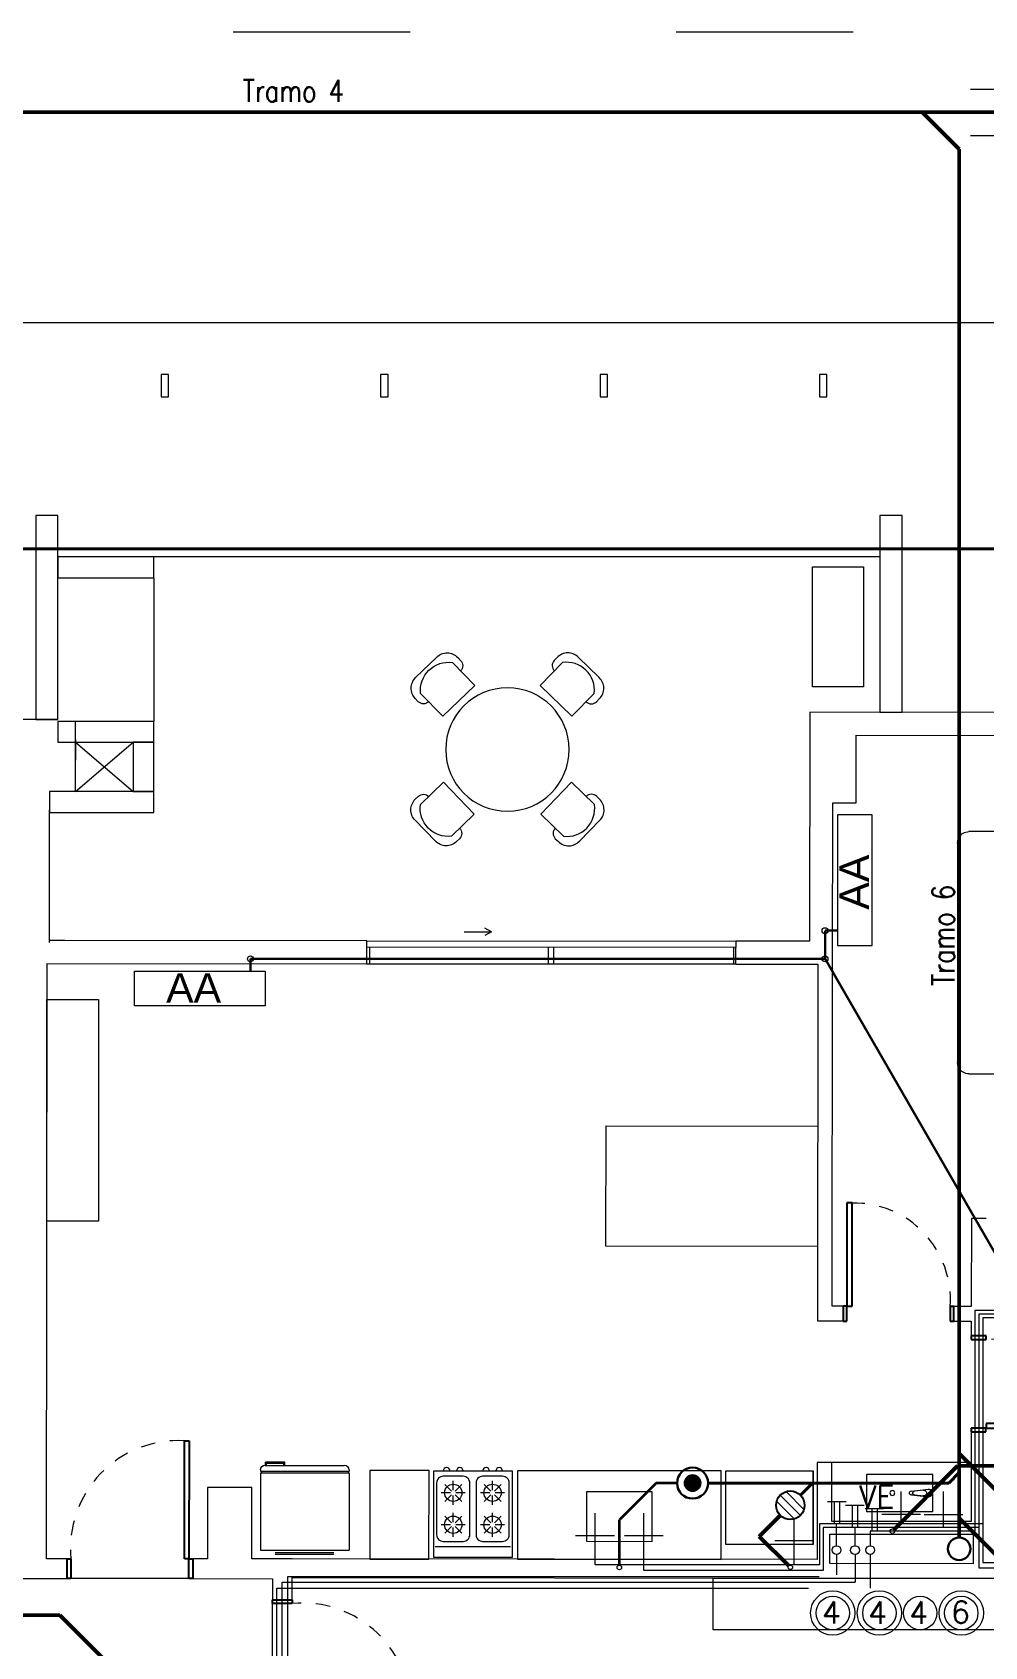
# Model space of a CAD drawing. Header units: millimetres. Extents: x 539 to 842, y -453 to -96.
# Drawn here: x 820.43 to 826.88, y -354.42 to -343.48 of the extents above; entities that cross this region are included whole.
import ezdxf
from ezdxf.enums import TextEntityAlignment as Align

# ---------------------------------------------------------------- set-up
doc = ezdxf.new("R2010")
doc.units = ezdxf.units.MM
doc.header["$LTSCALE"] = 0.1
for name, pattern in [('ACAD_ISO02W100', [15, 12, -3]), ('ACAD_ISO03W100', [30, 12, -18]), ('CONTINUA', [0]), ('Trazo', [0.00635, 0.003175, -0.003175])]:
    doc.linetypes.add(name, pattern=pattern)
doc.layers.get('0').update_dxf_attribs({"lineweight": 5})
for name, color, linetype, lineweight in [('00-Agua Caliente', 1, 'Continuous', 20), ('00-Agua Fria', 5, 'ACAD_ISO02W100', 20), ('00-Texto AC', 7, 'Continuous', 18), ('00-Texto AF', 7, 'Continuous', 18), ('A-DOOR', 7, 'Continuous', 5), ('A-DOOR-FRAM', 7, 'Continuous', 5), ('A-GLAZ-CWMG', 7, 'Continuous', 5), ('A-WALL', 7, 'Continuous', 5), ('Arq-Equipamiento', 250, 'Continuous', 5), ('MUEBLES', 250, 'Continuous', 5)]:
    doc.layers.add(name, color=color, linetype=linetype, lineweight=lineweight)
for name, color, linetype in [('00-Pluvial', 40, 'Continuous'), ('00-Secundario', 24, 'Continuous'), ('00-Ventilacion', 3, 'Continuous'), ('Textos', 7, 'Continuous')]:
    doc.layers.add(name, color=color, linetype=linetype)
doc.layers.add('00-Primario', color=7, linetype='Continuous', true_color=0xff2400)
doc.layers.add('A-DOOR-HDLN', color=5, linetype='Trazo', lineweight=5, true_color=0x0000ff)
doc.styles.add('Romans', font='romans.shx')
doc.styles.get("Standard").update_dxf_attribs({"font": 'arial.ttf'})

# ---------------------------------------------------------------- blocks, each defined once
blk = doc.blocks.new('Family7 - Puerta OBLAK - Acceso-2885777-1-TORRE-ARQ-PB')
at = {"layer": 'A-DOOR', "color": 8, "lineweight": 25}
for p, q in [((-0.425, -0.067), (-0.425, 0.067)), ((-0.425, 0.067), (-0.4, 0.067)), ((-0.4, 0.067), (-0.4, -0.067)), ((0.4, -0.067), (0.4, 0.067)), ((0.4, 0.067), (0.425, 0.067)), ((0.425, 0.067), (0.425, -0.067)), ((-0.4, -0.067), (-0.425, -0.067)), ((-0.4, -0.067), (-0.369, -0.067)), ((-0.4, -0.867), (-0.4, -0.067)), ((-0.369, -0.067), (-0.369, -0.867)), ((0.425, -0.067), (0.4, -0.067)), ((-0.369, -0.867), (-0.4, -0.867))]:
    blk.add_line(p, q, dxfattribs=at)
at = {"layer": 'A-DOOR-HDLN', "color": 8}
blk.add_arc((-0.327, -0.138), 0.73, 266.6701, 5.5698, dxfattribs=at)
blk = doc.blocks.new('Family6 - Puerta OBLAK - Baño-2882893-1-TORRE-ARQ-PB')
at = {"layer": 'A-DOOR', "color": 8, "lineweight": 25}
for p, q in [((-0.3, 0.05), (-0.325, 0.05)), ((-0.325, 0.05), (-0.325, -0.05)), ((-0.3, -0.05), (-0.3, 0.05)), ((0.325, 0.05), (0.3, 0.05)), ((0.3, 0.05), (0.3, -0.05)), ((0.325, -0.05), (0.325, 0.05)), ((-0.325, -0.05), (-0.3, -0.05)), ((-0.3, -0.051), (-0.3, -0.651)), ((-0.268, -0.051), (-0.3, -0.051)), ((-0.268, -0.651), (-0.268, -0.051)), ((0.3, -0.05), (0.325, -0.05)), ((-0.3, -0.651), (-0.268, -0.651))]:
    blk.add_line(p, q, dxfattribs=at)
at = {"layer": 'A-DOOR-HDLN', "color": 8}
blk.add_arc((-0.244, -0.105), 0.546, 267.4017, 5.688, dxfattribs=at)
blk = doc.blocks.new('Family5 - Puerta OPBLAK - Dormitorio-2880729-1-TORRE-ARQ-PB')
at = {"layer": 'A-DOOR', "color": 8, "lineweight": 25}
for p, q in [((-0.35, 0.05), (-0.375, 0.05)), ((-0.375, 0.05), (-0.375, -0.05)), ((-0.35, -0.05), (-0.35, 0.05)), ((0.375, 0.05), (0.35, 0.05)), ((0.35, 0.05), (0.35, -0.05)), ((0.375, -0.05), (0.375, 0.05)), ((-0.375, -0.05), (-0.35, -0.05)), ((0.35, -0.05), (0.315, -0.05)), ((0.315, -0.05), (0.315, -0.75)), ((0.35, -0.75), (0.35, -0.05)), ((0.35, -0.05), (0.375, -0.05)), ((0.315, -0.75), (0.35, -0.75))]:
    blk.add_line(p, q, dxfattribs=at)
at = {"layer": 'A-DOOR-HDLN', "color": 8}
blk.add_arc((0.302, -0.097), 0.653, 175.8984, 271.164, dxfattribs=at)
blk = doc.blocks.new('Doors_Sliding_Milgard_Aluminum-Series_2-Panels - PV 2_50 X 2_10-2402500-1-TORRE-ARQ-PB')
at = {"layer": 'A-DOOR', "color": 8}
for p, q in [((1.192, 0.078), (-1.308, 0.078)), ((-1.308, 0.078), (-1.308, -0.035)), ((-1.308, 0.078), (1.192, 0.078)), ((1.192, -0.035), (1.192, 0.078)), ((-1.308, -0.035), (1.192, -0.035)), ((0.347, -0.138), (0.391, -0.113)), ((0.347, -0.138), (0.391, -0.164)), ((0.532, -0.138), (0.347, -0.138))]:
    blk.add_line(p, q, dxfattribs=at)
at = {"layer": 'A-DOOR-FRAM', "color": 8}
for p, q in [((-1.295, 0.078), (-1.295, -0.035)), ((-0.076, 0.078), (-0.076, -0.035)), ((-0.041, 0.078), (-0.041, -0.035)), ((1.171, 0.078), (1.171, -0.035))]:
    blk.add_line(p, q, dxfattribs=at)
blk = doc.blocks.new('Cocina 51cm')
at = {"layer": 'MUEBLES', "color": 8}
for p, q in [((-0.255, -0.036), (0, -0.036)), ((-0.133, -0.104), (-0.133, -0.167)), ((0, -0.036), (0.255, -0.036)), ((0.133, -0.104), (0.133, -0.167)), ((-0.214, -0.185), (-0.151, -0.185)), ((-0.191, -0.127), (-0.146, -0.172)), ((-0.146, -0.197), (-0.191, -0.242)), ((-0.133, -0.203), (-0.133, -0.266)), ((-0.076, -0.127), (-0.121, -0.172)), ((-0.121, -0.197), (-0.076, -0.242)), ((-0.115, -0.185), (-0.052, -0.185)), ((0.052, -0.185), (0.115, -0.185)), ((0.076, -0.127), (0.121, -0.172)), ((0.121, -0.197), (0.076, -0.242)), ((0.133, -0.203), (0.133, -0.266)), ((0.191, -0.127), (0.146, -0.172)), ((0.146, -0.197), (0.191, -0.242)), ((0.151, -0.185), (0.214, -0.185)), ((-0.133, -0.32), (-0.133, -0.383)), ((0.133, -0.32), (0.133, -0.383)), ((-0.214, -0.401), (-0.151, -0.401)), ((-0.191, -0.343), (-0.146, -0.388)), ((-0.146, -0.413), (-0.191, -0.458)), ((-0.133, -0.419), (-0.133, -0.482)), ((-0.076, -0.343), (-0.121, -0.388)), ((-0.121, -0.413), (-0.076, -0.458)), ((-0.115, -0.401), (-0.052, -0.401)), ((0.052, -0.401), (0.115, -0.401)), ((0.076, -0.343), (0.121, -0.388)), ((0.121, -0.413), (0.076, -0.458)), ((0.133, -0.419), (0.133, -0.482)), ((0.191, -0.343), (0.146, -0.388)), ((0.146, -0.413), (0.191, -0.458)), ((0.151, -0.401), (0.214, -0.401))]:
    blk.add_line(p, q, dxfattribs=at)
blk.add_lwpolyline([(-0.265, 0.036), (0.265, 0.036), (0.265, -0.549), (-0.265, -0.549)], close=True, dxfattribs=at)
for points in [[(-0.201, -0.513), (-0.066, -0.513, 0.414214), (-0.021, -0.468), (-0.021, -0.117, 0.414214), (-0.066, -0.072), (-0.201, -0.072, 0.414214), (-0.246, -0.117), (-0.246, -0.468, 0.414214)], [(0.066, -0.513), (0.201, -0.513, 0.414214), (0.246, -0.468), (0.246, -0.117, 0.414214), (0.201, -0.072), (0.066, -0.072, 0.414214), (0.021, -0.117), (0.021, -0.468, 0.414214)]]:
    blk.add_lwpolyline(points, format="xyb", close=True, dxfattribs=at)
for centre in [(-0.133, -0.185), (0.133, -0.185), (-0.133, -0.401), (0.133, -0.401)]:
    blk.add_circle(centre, 0.0585, dxfattribs=at)
for centre in [(-0.178, -0.549), (-0.089, -0.549), (0.089, -0.549), (0.178, -0.549)]:
    blk.add_arc(centre, 0.0225, 180, 0, dxfattribs=at)
blk = doc.blocks.new('A$C2F886EFE')
at = {"layer": 'MUEBLES', "color": 8}
for p, q in [((0, 0.072), (0, 0.597)), ((0, 0.597), (0.6, 0.597)), ((0.1, 0.623), (0.498, 0.623)), ((0.1, 0.613), (0.498, 0.613)), ((0.6, 0.072), (0.6, 0.597)), ((0, 0.072), (0.6, 0.072)), ((0, 0.062), (0.6, 0.062)), ((0, 0.053), (0, 0.062)), ((0.006, 0.062), (0.006, 0.072)), ((0.032, 0.022), (0.568, 0.022)), ((0.034, 0.022), (0.034, 0)), ((0.04, 0.022), (0.04, 0.006)), ((0.04, 0.006), (0.159, 0.006)), ((0.159, 0.022), (0.159, 0.006)), ((0.165, 0.022), (0.165, 0)), ((0.594, 0.062), (0.594, 0.072)), ((0.6, 0.053), (0.6, 0.062)), ((0.165, 0), (0.034, 0))]:
    blk.add_line(p, q, dxfattribs=at)
for centre, start, end in [((0.032, 0.053), 180, 270), ((0.568, 0.053), 270, 0)]:
    blk.add_arc(centre, 0.0315, start, end, dxfattribs=at)
blk = doc.blocks.new('cama grande')
at = {"layer": 'MUEBLES'}
for p, q in [((584.99, 704.561), (585.015, 704.561)), ((584.99, 704.561), (584.99, 704.187)), ((585.015, 704.561), (585.39, 704.561)), ((585.127, 704.482), (585.101, 704.462)), ((585.157, 704.495), (585.127, 704.482)), ((585.19, 704.499), (585.157, 704.495)), ((585.222, 704.495), (585.19, 704.499)), ((585.252, 704.482), (585.222, 704.495)), ((585.278, 704.462), (585.252, 704.482)), ((585.39, 704.187), (585.39, 704.561)), ((585.44, 704.561), (587.08, 704.561)), ((585.44, 704.485), (585.44, 704.561)), ((585.44, 704.485), (585.516, 704.485)), ((585.44, 704.485), (587.08, 704.485)), ((585.47, 704.47), (585.462, 704.463)), ((585.478, 704.475), (585.47, 704.47)), ((585.487, 704.479), (585.478, 704.475)), ((585.496, 704.483), (585.487, 704.479)), ((585.506, 704.485), (585.496, 704.483)), ((585.516, 704.485), (585.506, 704.485)), ((587.013, 704.485), (587.003, 704.485)), ((587.003, 704.485), (587.08, 704.485)), ((587.023, 704.483), (587.013, 704.485)), ((587.032, 704.479), (587.023, 704.483)), ((587.041, 704.475), (587.032, 704.479)), ((587.05, 704.47), (587.041, 704.475)), ((587.057, 704.463), (587.05, 704.47)), ((587.08, 704.485), (587.08, 704.561)), ((585.069, 704.406), (585.065, 704.374)), ((585.065, 704.374), (585.069, 704.342)), ((585.082, 704.437), (585.069, 704.406)), ((585.101, 704.462), (585.082, 704.437)), ((585.137, 704.388), (585.135, 704.374)), ((585.18, 704.374), (585.135, 704.374)), ((585.135, 704.374), (585.137, 704.36)), ((585.142, 704.402), (585.137, 704.388)), ((585.137, 704.36), (585.142, 704.347)), ((585.151, 704.413), (585.142, 704.402)), ((585.162, 704.422), (585.151, 704.413)), ((585.176, 704.427), (585.162, 704.422)), ((585.19, 704.429), (585.176, 704.427)), ((585.181, 704.379), (585.18, 704.377)), ((585.18, 704.377), (585.18, 704.374)), ((585.18, 704.374), (585.18, 704.371)), ((585.18, 704.371), (585.181, 704.369)), ((585.183, 704.381), (585.181, 704.379)), ((585.181, 704.369), (585.183, 704.367)), ((585.185, 704.383), (585.183, 704.381)), ((585.183, 704.367), (585.185, 704.365)), ((585.187, 704.384), (585.185, 704.383)), ((585.185, 704.365), (585.187, 704.364)), ((585.19, 704.384), (585.187, 704.384)), ((585.187, 704.364), (585.19, 704.364)), ((585.19, 704.429), (585.19, 704.384)), ((585.204, 704.427), (585.19, 704.429)), ((585.192, 704.384), (585.19, 704.384)), ((585.19, 704.364), (585.192, 704.364)), ((585.19, 704.364), (585.19, 704.319)), ((585.195, 704.383), (585.192, 704.384)), ((585.192, 704.364), (585.195, 704.365)), ((585.197, 704.381), (585.195, 704.383)), ((585.195, 704.365), (585.197, 704.367)), ((585.198, 704.379), (585.197, 704.381)), ((585.197, 704.367), (585.198, 704.369)), ((585.199, 704.377), (585.198, 704.379)), ((585.198, 704.369), (585.199, 704.371)), ((585.2, 704.374), (585.199, 704.377)), ((585.199, 704.371), (585.2, 704.374)), ((585.2, 704.374), (585.245, 704.374)), ((585.217, 704.422), (585.204, 704.427)), ((585.229, 704.413), (585.217, 704.422)), ((585.237, 704.402), (585.229, 704.413)), ((585.243, 704.388), (585.237, 704.402)), ((585.237, 704.347), (585.243, 704.36)), ((585.245, 704.374), (585.243, 704.388)), ((585.243, 704.36), (585.245, 704.374)), ((585.298, 704.437), (585.278, 704.462)), ((585.311, 704.406), (585.298, 704.437)), ((585.315, 704.374), (585.311, 704.406)), ((585.311, 704.342), (585.315, 704.374)), ((585.442, 704.429), (585.44, 704.419)), ((585.44, 704.419), (585.44, 704.409)), ((585.44, 703.838), (585.44, 704.409)), ((585.446, 704.438), (585.442, 704.429)), ((585.45, 704.447), (585.446, 704.438)), ((585.456, 704.455), (585.45, 704.447)), ((585.462, 704.463), (585.456, 704.455)), ((586.224, 704.434), (585.516, 704.434)), ((585.524, 704.405), (585.516, 704.434)), ((585.516, 704.434), (585.516, 704.079)), ((585.53, 704.376), (585.524, 704.405)), ((585.535, 704.346), (585.53, 704.376)), ((586.21, 704.376), (586.205, 704.346)), ((586.216, 704.405), (586.21, 704.376)), ((586.224, 704.434), (586.216, 704.405)), ((586.224, 704.079), (586.224, 704.434)), ((587.003, 704.434), (586.295, 704.434)), ((586.295, 704.434), (586.295, 704.079)), ((586.303, 704.405), (586.295, 704.434)), ((586.309, 704.376), (586.303, 704.405)), ((586.314, 704.346), (586.309, 704.376)), ((586.989, 704.376), (586.984, 704.346)), ((586.996, 704.405), (586.989, 704.376)), ((587.003, 704.434), (586.996, 704.405)), ((587.003, 704.079), (587.003, 704.434)), ((587.064, 704.455), (587.057, 704.463)), ((587.069, 704.447), (587.064, 704.455)), ((587.074, 704.438), (587.069, 704.447)), ((587.077, 704.429), (587.074, 704.438)), ((587.079, 704.419), (587.077, 704.429)), ((587.08, 704.409), (587.079, 704.419)), ((587.08, 704.409), (587.08, 704.028)), ((587.503, 704.434), (587.128, 704.434)), ((587.128, 704.059), (587.128, 704.434)), ((587.295, 704.367), (587.265, 704.355)), ((587.328, 704.371), (587.295, 704.367)), ((587.36, 704.367), (587.328, 704.371)), ((587.39, 704.355), (587.36, 704.367)), ((587.528, 704.434), (587.503, 704.434)), ((587.528, 704.434), (587.528, 704.059)), ((585.069, 704.342), (585.082, 704.312)), ((585.082, 704.312), (585.101, 704.286)), ((585.101, 704.286), (585.127, 704.266)), ((585.127, 704.266), (585.157, 704.253)), ((585.142, 704.347), (585.151, 704.335)), ((585.151, 704.335), (585.162, 704.326)), ((585.157, 704.253), (585.19, 704.249)), ((585.162, 704.326), (585.176, 704.321)), ((585.176, 704.321), (585.19, 704.319)), ((585.19, 704.319), (585.204, 704.321)), ((585.19, 704.249), (585.222, 704.253)), ((585.204, 704.321), (585.217, 704.326)), ((585.217, 704.326), (585.229, 704.335)), ((585.222, 704.253), (585.252, 704.266)), ((585.229, 704.335), (585.237, 704.347)), ((585.252, 704.266), (585.278, 704.286)), ((585.278, 704.286), (585.298, 704.312)), ((585.298, 704.312), (585.311, 704.342)), ((585.539, 704.317), (585.535, 704.346)), ((585.541, 704.287), (585.539, 704.317)), ((585.541, 704.257), (585.541, 704.287)), ((585.541, 704.227), (585.541, 704.257)), ((586.202, 704.317), (586.199, 704.287)), ((586.199, 704.287), (586.199, 704.257)), ((586.199, 704.257), (586.199, 704.227)), ((586.205, 704.346), (586.202, 704.317)), ((586.318, 704.317), (586.314, 704.346)), ((586.32, 704.287), (586.318, 704.317)), ((586.321, 704.257), (586.32, 704.287)), ((586.32, 704.227), (586.321, 704.257)), ((586.979, 704.287), (586.978, 704.257)), ((586.978, 704.257), (586.979, 704.227)), ((586.981, 704.317), (586.979, 704.287)), ((586.984, 704.346), (586.981, 704.317)), ((587.207, 704.279), (587.203, 704.246)), ((587.22, 704.309), (587.207, 704.279)), ((587.239, 704.335), (587.22, 704.309)), ((587.265, 704.355), (587.239, 704.335)), ((587.275, 704.261), (587.273, 704.246)), ((587.28, 704.274), (587.275, 704.261)), ((587.289, 704.285), (587.28, 704.274)), ((587.3, 704.294), (587.289, 704.285)), ((587.314, 704.3), (587.3, 704.294)), ((587.328, 704.301), (587.314, 704.3)), ((587.319, 704.251), (587.318, 704.249)), ((587.321, 704.253), (587.319, 704.251)), ((587.323, 704.255), (587.321, 704.253)), ((587.325, 704.256), (587.323, 704.255)), ((587.328, 704.256), (587.325, 704.256)), ((587.328, 704.301), (587.328, 704.256)), ((587.342, 704.3), (587.328, 704.301)), ((587.33, 704.256), (587.328, 704.256)), ((587.333, 704.255), (587.33, 704.256)), ((587.335, 704.253), (587.333, 704.255)), ((587.336, 704.251), (587.335, 704.253)), ((587.337, 704.249), (587.336, 704.251)), ((587.355, 704.294), (587.342, 704.3)), ((587.367, 704.285), (587.355, 704.294)), ((587.375, 704.274), (587.367, 704.285)), ((587.381, 704.261), (587.375, 704.274)), ((587.383, 704.246), (587.381, 704.261)), ((587.416, 704.335), (587.39, 704.355)), ((587.436, 704.309), (587.416, 704.335)), ((587.448, 704.279), (587.436, 704.309)), ((587.453, 704.246), (587.448, 704.279)), ((584.99, 704.187), (585.39, 704.187)), ((585.179, 704.187), (585.179, 704.187)), ((585.179, 704.187), (585.179, 704.184)), ((585.179, 704.184), (585.179, 704.187)), ((585.179, 704.184), (585.179, 704.187)), ((585.179, 704.184), (585.179, 704.184)), ((585.179, 704.184), (585.179, 704.184)), ((585.18, 704.184), (585.179, 704.184)), ((585.18, 704.184), (585.18, 704.187)), ((585.18, 704.184), (585.181, 704.184)), ((585.181, 704.184), (585.181, 704.187)), ((585.181, 704.184), (585.182, 704.184)), ((585.182, 704.184), (585.182, 704.187)), ((585.182, 704.184), (585.183, 704.184)), ((585.183, 704.184), (585.183, 704.187)), ((585.183, 704.184), (585.184, 704.184)), ((585.184, 704.184), (585.184, 704.187)), ((585.184, 704.184), (585.185, 704.184)), ((585.185, 704.184), (585.185, 704.187)), ((585.185, 704.184), (585.187, 704.184)), ((585.187, 704.184), (585.187, 704.187)), ((585.187, 704.184), (585.189, 704.184)), ((585.189, 704.184), (585.189, 704.187)), ((585.189, 704.184), (585.19, 704.184)), ((585.19, 704.184), (585.19, 704.187)), ((585.19, 704.184), (585.192, 704.184)), ((585.192, 704.184), (585.192, 704.187)), ((585.192, 704.184), (585.193, 704.184)), ((585.193, 704.184), (585.193, 704.187)), ((585.193, 704.184), (585.195, 704.184)), ((585.195, 704.184), (585.195, 704.187)), ((585.195, 704.184), (585.196, 704.184)), ((585.196, 704.184), (585.196, 704.187)), ((585.196, 704.184), (585.197, 704.184)), ((585.197, 704.184), (585.197, 704.187)), ((585.197, 704.184), (585.199, 704.184)), ((585.199, 704.184), (585.199, 704.187)), ((585.199, 704.184), (585.2, 704.184)), ((585.2, 704.184), (585.2, 704.187)), ((585.2, 704.184), (585.2, 704.187)), ((585.2, 704.184), (585.2, 704.184)), ((585.201, 704.184), (585.2, 704.184)), ((585.201, 704.184), (585.201, 704.187)), ((585.201, 704.184), (585.201, 704.187)), ((585.201, 704.187), (585.201, 704.184)), ((585.201, 704.184), (585.201, 704.184)), ((585.201, 704.184), (585.201, 704.184)), ((585.39, 704.187), (585.39, 704.187)), ((585.53, 704.137), (585.535, 704.167)), ((585.535, 704.167), (585.539, 704.197)), ((585.539, 704.197), (585.541, 704.227)), ((586.199, 704.227), (586.202, 704.197)), ((586.202, 704.197), (586.205, 704.167)), ((586.205, 704.167), (586.21, 704.137)), ((586.309, 704.137), (586.314, 704.167)), ((586.314, 704.167), (586.318, 704.197)), ((586.318, 704.197), (586.32, 704.227)), ((586.979, 704.227), (586.981, 704.197)), ((586.981, 704.197), (586.984, 704.167)), ((586.984, 704.167), (586.989, 704.137)), ((587.203, 704.246), (587.207, 704.214)), ((587.207, 704.214), (587.22, 704.184)), ((587.22, 704.184), (587.239, 704.158)), ((587.239, 704.158), (587.265, 704.138)), ((587.318, 704.246), (587.273, 704.246)), ((587.273, 704.246), (587.275, 704.232)), ((587.275, 704.232), (587.28, 704.219)), ((587.28, 704.219), (587.289, 704.208)), ((587.289, 704.208), (587.3, 704.199)), ((587.3, 704.199), (587.314, 704.193)), ((587.314, 704.193), (587.328, 704.191)), ((587.318, 704.249), (587.318, 704.246)), ((587.318, 704.246), (587.318, 704.244)), ((587.318, 704.244), (587.319, 704.241)), ((587.319, 704.241), (587.321, 704.239)), ((587.321, 704.239), (587.323, 704.238)), ((587.323, 704.238), (587.325, 704.237)), ((587.325, 704.237), (587.328, 704.236)), ((587.328, 704.236), (587.33, 704.237)), ((587.328, 704.236), (587.328, 704.191)), ((587.328, 704.191), (587.342, 704.193)), ((587.33, 704.237), (587.333, 704.238)), ((587.333, 704.238), (587.335, 704.239)), ((587.335, 704.239), (587.336, 704.241)), ((587.336, 704.241), (587.337, 704.244)), ((587.338, 704.246), (587.337, 704.249)), ((587.337, 704.244), (587.338, 704.246)), ((587.338, 704.246), (587.383, 704.246)), ((587.342, 704.193), (587.355, 704.199)), ((587.355, 704.199), (587.367, 704.208)), ((587.367, 704.208), (587.375, 704.219)), ((587.375, 704.219), (587.381, 704.232)), ((587.381, 704.232), (587.383, 704.246)), ((587.39, 704.138), (587.416, 704.158)), ((587.416, 704.158), (587.436, 704.184)), ((587.436, 704.184), (587.448, 704.214)), ((587.448, 704.214), (587.453, 704.246)), ((585.516, 704.079), (585.524, 704.108)), ((585.516, 704.079), (586.224, 704.079)), ((585.524, 704.108), (585.53, 704.137)), ((586.21, 704.137), (586.216, 704.108)), ((586.216, 704.108), (586.224, 704.079)), ((586.295, 704.079), (586.303, 704.108)), ((586.295, 704.079), (587.003, 704.079)), ((586.303, 704.108), (586.309, 704.137)), ((586.989, 704.137), (586.996, 704.108)), ((586.996, 704.108), (587.003, 704.079)), ((587.528, 704.059), (587.128, 704.059)), ((587.128, 704.059), (587.128, 704.059)), ((587.265, 704.138), (587.295, 704.126)), ((587.295, 704.126), (587.328, 704.121)), ((587.316, 704.056), (587.316, 704.059)), ((587.316, 704.059), (587.316, 704.056)), ((587.316, 704.056), (587.317, 704.056)), ((587.316, 704.056), (587.316, 704.056)), ((587.317, 704.056), (587.317, 704.059)), ((587.317, 704.056), (587.317, 704.059)), ((587.318, 704.056), (587.317, 704.056)), ((587.317, 704.056), (587.317, 704.056)), ((587.318, 704.056), (587.318, 704.059)), ((587.319, 704.056), (587.318, 704.056)), ((587.319, 704.056), (587.319, 704.059)), ((587.32, 704.056), (587.319, 704.056)), ((587.32, 704.056), (587.32, 704.059)), ((587.321, 704.056), (587.32, 704.056)), ((587.321, 704.056), (587.321, 704.059)), ((587.323, 704.056), (587.321, 704.056)), ((587.323, 704.056), (587.323, 704.059)), ((587.324, 704.056), (587.323, 704.056)), ((587.324, 704.056), (587.324, 704.059)), ((587.326, 704.056), (587.324, 704.056)), ((587.326, 704.056), (587.326, 704.059)), ((587.327, 704.056), (587.326, 704.056)), ((587.327, 704.056), (587.327, 704.059)), ((587.329, 704.056), (587.327, 704.056)), ((587.328, 704.121), (587.36, 704.126)), ((587.329, 704.056), (587.329, 704.059)), ((587.331, 704.056), (587.329, 704.056)), ((587.331, 704.056), (587.331, 704.059)), ((587.332, 704.056), (587.331, 704.056)), ((587.332, 704.056), (587.332, 704.059)), ((587.333, 704.056), (587.332, 704.056)), ((587.333, 704.056), (587.333, 704.059)), ((587.335, 704.056), (587.333, 704.056)), ((587.335, 704.056), (587.335, 704.059)), ((587.336, 704.056), (587.335, 704.056)), ((587.336, 704.056), (587.336, 704.059)), ((587.337, 704.056), (587.336, 704.056)), ((587.337, 704.056), (587.337, 704.059)), ((587.338, 704.056), (587.337, 704.056)), ((587.338, 704.056), (587.338, 704.059)), ((587.338, 704.056), (587.338, 704.059)), ((587.338, 704.056), (587.339, 704.056)), ((587.338, 704.056), (587.338, 704.056)), ((587.339, 704.059), (587.339, 704.059)), ((587.339, 704.059), (587.339, 704.056)), ((587.339, 704.056), (587.339, 704.059)), ((587.339, 704.056), (587.339, 704.056)), ((587.36, 704.126), (587.39, 704.138)), ((585.842, 703.931), (585.893, 703.947)), ((585.893, 703.947), (585.945, 703.965)), ((585.92, 703.916), (585.972, 703.931)), ((585.967, 703.973), (585.945, 703.965)), ((585.989, 703.981), (585.967, 703.973)), ((586.013, 703.921), (585.98, 703.899)), ((586.011, 703.988), (585.989, 703.981)), ((586.034, 703.995), (586.011, 703.988)), ((586.047, 703.941), (586.013, 703.921)), ((586.057, 704.001), (586.034, 703.995)), ((586.082, 703.96), (586.047, 703.941)), ((586.079, 704.007), (586.057, 704.001)), ((586.102, 704.012), (586.079, 704.007)), ((586.117, 703.976), (586.082, 703.96)), ((586.126, 704.016), (586.102, 704.012)), ((586.154, 703.99), (586.117, 703.976)), ((586.149, 704.02), (586.126, 704.016)), ((586.172, 704.023), (586.149, 704.02)), ((586.192, 704.002), (586.154, 703.99)), ((586.196, 704.026), (586.172, 704.023)), ((586.23, 704.012), (586.192, 704.002)), ((586.219, 704.028), (586.196, 704.026)), ((586.219, 704.028), (586.346, 704.028)), ((586.268, 704.019), (586.23, 704.012)), ((586.307, 704.025), (586.268, 704.019)), ((586.346, 704.028), (586.307, 704.025)), ((586.346, 704.028), (587.08, 704.028)), ((587.08, 704.028), (587.08, 703.825)), ((585.44, 703.838), (585.494, 703.841)), ((585.44, 703.646), (585.44, 703.838)), ((585.494, 703.841), (585.548, 703.846)), ((585.548, 703.846), (585.601, 703.853)), ((585.601, 703.853), (585.655, 703.86)), ((585.655, 703.86), (585.709, 703.869)), ((585.709, 703.869), (585.762, 703.879)), ((585.762, 703.879), (585.815, 703.89)), ((585.815, 703.89), (585.867, 703.903)), ((585.867, 703.903), (585.92, 703.916)), ((585.876, 703.817), (585.919, 703.85)), ((585.894, 703.825), (587.08, 703.825)), ((585.949, 703.876), (585.919, 703.85)), ((585.98, 703.899), (585.949, 703.876)), ((585.961, 703.786), (586.006, 703.817)), ((587.08, 703.825), (587.08, 702.538)), ((585.764, 703.691), (585.815, 703.71)), ((585.815, 703.71), (585.865, 703.733)), ((585.865, 703.733), (585.914, 703.758)), ((585.914, 703.758), (585.961, 703.786)), ((585.44, 703.646), (585.495, 703.645)), ((585.44, 702.538), (585.44, 703.646)), ((585.495, 703.645), (585.549, 703.648)), ((585.549, 703.648), (585.604, 703.654)), ((585.604, 703.654), (585.658, 703.663)), ((585.658, 703.663), (585.711, 703.676)), ((585.711, 703.676), (585.764, 703.691)), ((585.44, 702.538), (585.44, 702.528)), ((585.44, 702.528), (585.442, 702.518)), ((585.442, 702.518), (585.446, 702.508)), ((585.446, 702.508), (585.45, 702.5)), ((587.069, 702.5), (587.074, 702.508)), ((587.074, 702.508), (587.077, 702.518)), ((587.077, 702.518), (587.079, 702.528)), ((587.079, 702.528), (587.08, 702.538)), ((585.45, 702.5), (585.456, 702.491)), ((585.456, 702.491), (585.462, 702.484)), ((585.462, 702.484), (585.47, 702.477)), ((585.47, 702.477), (585.478, 702.472)), ((585.478, 702.472), (585.487, 702.467)), ((585.487, 702.467), (585.496, 702.464)), ((585.496, 702.464), (585.506, 702.462)), ((585.506, 702.462), (585.516, 702.461)), ((587.003, 702.461), (585.516, 702.461)), ((587.003, 702.461), (587.013, 702.462)), ((587.013, 702.462), (587.023, 702.464)), ((587.023, 702.464), (587.032, 702.467)), ((587.032, 702.467), (587.041, 702.472)), ((587.041, 702.472), (587.05, 702.477)), ((587.05, 702.477), (587.057, 702.484)), ((587.057, 702.484), (587.064, 702.491)), ((587.064, 702.491), (587.069, 702.5))]:
    blk.add_line(p, q, dxfattribs=at)
blk = doc.blocks.new('mesad')
at = {"layer": 'MUEBLES'}
for points in [[(-0.324, 0.533), (-0.324, 0.533, 0.414214), (-0.324, 0.604), (-0.345, 0.624, 0.414214), (-0.487, 0.622), (-0.626, 0.479, 0.414214), (-0.624, 0.337), (-0.603, 0.317, 0.414214), (-0.533, 0.318), (-0.533, 0.318)], [(0.324, 0.533), (0.324, 0.533, -0.414214), (0.324, 0.604), (0.345, 0.624, -0.414214), (0.487, 0.622), (0.626, 0.479, -0.414214), (0.624, 0.337), (0.603, 0.317, -0.414214), (0.533, 0.318), (0.533, 0.318)], [(-0.533, -0.324), (-0.533, -0.324, 0.414214), (-0.604, -0.324), (-0.624, -0.345, 0.414214), (-0.622, -0.487), (-0.479, -0.626, 0.414214), (-0.337, -0.624), (-0.317, -0.603, 0.414214), (-0.318, -0.533), (-0.318, -0.533)], [(0.533, -0.324), (0.533, -0.324, -0.414214), (0.604, -0.324), (0.624, -0.345, -0.414214), (0.622, -0.487), (0.479, -0.626, -0.414214), (0.337, -0.624), (0.317, -0.603, -0.414214), (0.318, -0.533), (0.318, -0.533)]]:
    blk.add_lwpolyline(points, format="xyb", dxfattribs=at)
for points in [[(-0.589, 0.373), (-0.434, 0.222), (-0.225, 0.437), (-0.38, 0.588, 0.490132)], [(0.589, 0.373), (0.434, 0.222), (0.225, 0.437), (0.38, 0.588, -0.490132)], [(-0.373, -0.589), (-0.222, -0.434), (-0.437, -0.225), (-0.588, -0.38, 0.490132)], [(0.373, -0.589), (0.222, -0.434), (0.437, -0.225), (0.588, -0.38, -0.490132)]]:
    blk.add_lwpolyline(points, format="xyb", close=True, dxfattribs=at)
at = {"layer": 'MUEBLES', "ltscale": 1e-05}
blk.add_circle((0, 0), 0.418, dxfattribs=at)
blk = doc.blocks.new('Bacha 45x25cm')
at = {"layer": 'MUEBLES', "color": 8}
for p, q in [((0.112, 0.146), (0.099, 0.028)), ((0.106, 0.062), (0.113, 0.127)), ((0.137, 0.126), (0.144, 0.062)), ((0.138, 0.146), (0.151, 0.028))]:
    blk.add_line(p, q, dxfattribs=at)
blk.add_lwpolyline([(0, 0.45), (0.25, 0.45), (0.25, 0), (0, 0)], close=True, dxfattribs=at)
blk.add_circle((0.125, 0.275), 0.0166, dxfattribs=at)
for centre, radius, start, end in [((0.125, 0.146), 0.0134, 0, 180), ((0.125, 0.126), 0.0117, 360, 173.6414), ((0.125, 0.028), 0.0256, 168.1721, 11.8279), ((0.125, 0.062), 0.0188, 167.2829, 12.8468)]:
    blk.add_arc(centre, radius, start, end, dxfattribs=at)
blk = doc.blocks.new('Montante rectangular - 50 x 150mm-1800504-02 Torre PB')
at = {"layer": 'A-GLAZ-CWMG', "color": 8}
for p, q in [((-0.025, 0.075), (0.025, 0.075)), ((-0.025, -0.075), (-0.025, 0.075)), ((0.025, 0.075), (0.025, -0.075)), ((0.025, -0.075), (-0.025, -0.075))]:
    blk.add_line(p, q, dxfattribs=at)
blk = doc.blocks.new('T1-PB-2020')
at = {"color": 8}
for p, q in [((4127.451, 1267.486), (4087.649, 1267.486)), ((4121.636, 1265.9), (4116.068, 1265.9)), ((4116.718, 1265.759), (4116.718, 1264.785)), ((4116.187, 1264.645), (4116.579, 1264.311)), ((4116.187, 1264.311), (4116.579, 1264.645))]:
    blk.add_line(p, q, dxfattribs=at)
at = {"color": 8, "lineweight": 5}
for p, q in [((4121.16, 1264.849), (4121.159, 1263.298)), ((4122.939, 1264.846), (4121.16, 1264.849)), ((4116.068, 1264.8), (4115.361, 1264.8)), ((4116.187, 1264.663), (4116.187, 1264.785)), ((4116.187, 1264.663), (4116.187, 1264.523)), ((4116.187, 1264.311), (4116.187, 1264.663)), ((4121.475, 1264.693), (4124.139, 1264.69)), ((4121.475, 1264.234), (4121.475, 1264.693)), ((4116.187, 1264.523), (4116.187, 1264.538)), ((4116.187, 1264.523), (4116.187, 1264.523)), ((4116.011, 1263.288), (4116.012, 1264.185)), ((4121.315, 1263.142), (4121.316, 1264.234)), ((4121.316, 1264.234), (4121.475, 1264.234)), ((4118.16, 1263.301), (4116.011, 1263.303)), ((4116.116, 1263.303), (4116.011, 1263.303)), ((4118.16, 1263.258), (4118.16, 1263.301)), ((4118.16, 1263.301), (4120.66, 1263.298)), ((4121.159, 1263.298), (4120.66, 1263.298)), ((4120.66, 1263.298), (4120.66, 1263.255)), ((4115.991, 1259.114), (4115.995, 1263.147)), ((4115.995, 1263.147), (4118.16, 1263.145)), ((4120.66, 1263.142), (4121.215, 1263.142)), ((4121.215, 1263.142), (4121.212, 1260.725)), ((4121.312, 1260.825), (4121.315, 1263.142)), ((4119.78, 1262.047), (4119.778, 1261.233)), ((4119.78, 1262.047), (4121.214, 1262.044)), ((4122.255, 1261.419), (4122.254, 1260.824)), ((4122.355, 1261.419), (4122.255, 1261.419)), ((4119.778, 1261.233), (4121.212, 1261.231)), ((4121.387, 1260.825), (4121.312, 1260.825)), ((4122.254, 1260.824), (4122.137, 1260.824)), ((4121.212, 1260.725), (4121.387, 1260.725)), ((4122.137, 1260.724), (4122.254, 1260.724)), ((4122.254, 1260.724), (4122.254, 1260.624)), ((4122.254, 1260.624), (4122.255, 1260.624)), ((4122.253, 1259.974), (4122.253, 1259.366)), ((4122.254, 1259.974), (4122.253, 1259.974)), ((4118.182, 1259.712), (4118.181, 1259.112)), ((4118.582, 1259.712), (4118.182, 1259.712)), ((4118.581, 1259.112), (4118.582, 1259.712)), ((4119.182, 1259.711), (4119.181, 1259.111)), ((4120.561, 1259.71), (4119.182, 1259.711)), ((4120.561, 1259.11), (4120.561, 1259.71)), ((4121.311, 1259.767), (4121.211, 1259.767)), ((4121.211, 1259.767), (4121.211, 1259.367)), ((4121.311, 1259.367), (4121.311, 1259.767)), ((4122.253, 1259.766), (4121.311, 1259.767)), ((4117.081, 1259.597), (4117.081, 1259.113)), ((4117.381, 1259.597), (4117.081, 1259.597)), ((4117.381, 1259.113), (4117.381, 1259.597)), ((4119.651, 1259.231), (4119.651, 1259.571)), ((4119.651, 1259.571), (4120.091, 1259.57)), ((4120.091, 1259.57), (4120.091, 1259.23)), ((4121.211, 1259.367), (4121.211, 1259.109)), ((4122.253, 1259.366), (4121.311, 1259.367)), ((4120.091, 1259.23), (4119.651, 1259.231)), ((4121.296, 1259.082), (4121.296, 1259.282)), ((4121.296, 1259.282), (4122.268, 1259.281)), ((4122.268, 1259.281), (4122.267, 1259.081)), ((4116.131, 1259.114), (4115.991, 1259.114)), ((4117.081, 1259.113), (4116.981, 1259.113)), ((4117.655, 1259.113), (4117.381, 1259.113)), ((4121.211, 1259.109), (4117.655, 1259.113)), ((4118.181, 1259.112), (4118.581, 1259.112)), ((4119.181, 1259.111), (4120.561, 1259.11)), ((4122.267, 1259.081), (4121.296, 1259.082)), ((4113.9, 1258.983), (4116.131, 1258.981)), ((4116.956, 1258.98), (4116.156, 1258.981)), ((4116.981, 1258.98), (4117.522, 1258.979)), ((4117.522, 1258.979), (4117.521, 1258.837)), ((4117.655, 1258.837), (4117.655, 1258.988)), ((4117.655, 1258.988), (4121.211, 1258.984)), ((4121.211, 1258.984), (4122.267, 1258.983)), ((4122.267, 1258.983), (4123.457, 1258.982)), ((4117.521, 1258.012), (4117.521, 1258.812))]:
    blk.add_line(p, q, dxfattribs=at)
at = {"color": 8}
for points in [[(4115.918, 1264.8), (4116.068, 1264.8), (4116.068, 1266.18), (4115.918, 1266.18)], [(4121.636, 1264.849), (4121.786, 1264.849), (4121.786, 1266.18), (4121.636, 1266.18)], [(4116.068, 1265.759), (4116.718, 1265.759), (4116.718, 1265.9), (4116.068, 1265.9)], [(4121.18, 1265.833), (4121.525, 1265.833), (4121.525, 1265.021), (4121.18, 1265.021)], [(4116.068, 1264.645), (4116.718, 1264.645), (4116.718, 1264.785), (4116.068, 1264.785)], [(4116.579, 1264.311), (4116.718, 1264.311), (4116.718, 1264.645), (4116.579, 1264.645)], [(4116.012, 1264.17), (4116.718, 1264.17), (4116.718, 1264.311), (4116.012, 1264.311)]]:
    blk.add_lwpolyline(points, close=True, dxfattribs=at)
at = {"color": 8, "lineweight": 5}
for points in [[(4116.344, 1262.902), (4116.344, 1261.402), (4115.994, 1261.402), (4115.994, 1262.902), (4116.344, 1262.902)], [(4120.507, 1258.983), (4122.507, 1258.983), (4122.507, 1258.633), (4120.507, 1258.633), (4120.507, 1258.983)]]:
    blk.add_lwpolyline(points, dxfattribs=at)
at = {"layer": '00-Ventilacion', "color": 8, "lineweight": 5}
blk.add_lwpolyline([(4120.593, 1259.21), (4120.593, 1259.71), (4121.183, 1259.71), (4121.183, 1259.21), (4120.593, 1259.21)], dxfattribs=at)
at = {"color": 8, "extrusion": (0, 0, -1), "rotation": 180}
for p in [(-4116.793, 1267.061), (-4118.279, 1267.061), (-4119.765, 1267.061), (-4121.252, 1267.061)]:
    blk.add_blockref('Montante rectangular - 50 x 150mm-1800504-02 Torre PB', p, dxfattribs=at)
at = {"color": 8, "lineweight": 5, "xscale": -1}
for name, p, rotation in [('mesad', (4119.113, 1264.596), 180), ('cama grande', (3419.701, 676.959), 270.0000572671465), ('A$C2F886EFE', (4117.44, 1259.769), 180), ('Bacha 45x25cm', (4121.995, 1259.685), 90.00000028208164)]:
    blk.add_blockref(name, p, dxfattribs=dict(at, rotation=rotation))
at = {"color": 8, "lineweight": 5}
for name, p, rotation in [('Doors_Sliding_Milgard_Aluminum-Series_2-Panels - PV 2_50 X 2_10-2402500-1-TORRE-ARQ-PB', (4119.351, 1263.222), 179.9427042882422), ('Family5 - Puerta OPBLAK - Dormitorio-2880729-1-TORRE-ARQ-PB', (4121.762, 1260.774), 179.9427042777395), ('Family6 - Puerta OBLAK - Baño-2882893-1-TORRE-ARQ-PB', (4122.304, 1260.299), 89.94270428824395), ('Family7 - Puerta OBLAK - Acceso-2885777-1-TORRE-ARQ-PB', (4116.556, 1259.047), 179.9427042882422), ('Cocina 51cm', (4118.879, 1259.16), 180.0000005719432), ('Family7 - Puerta OBLAK - Acceso-2885777-1-TORRE-ARQ-PB', (4117.588, 1258.412), 89.9427043033384)]:
    blk.add_blockref(name, p, dxfattribs=dict(at, rotation=rotation))
blk = doc.blocks.new('LLP')
at = {"layer": '00-Agua Fria', "color": 0, "linetype": 'Continuous', "lineweight": 20}
for p, q in [((-1, 2.4), (1, 2.4)), ((-0.3, 2.4), (-0.3, 0)), ((0.3, 2.4), (0.3, 0))]:
    blk.add_line(p, q, dxfattribs=at)

msp = doc.modelspace()

# ---------------------------------------------------------------- hatches: boundary and pattern name
at = {"layer": '00-Primario', "lineweight": 100}
msp.add_hatch(color=256, dxfattribs=at).paths.add_polyline_path([(824.953, -353.307, 1), (824.848, -353.307, 1)])

# ---------------------------------------------------------------- linework, layer by layer
at = {"layer": '00-Agua Caliente', "color": 1, "linetype": 'Continuous', "lineweight": 20}
for p, q in [((826.599, -353.608), (826.599, -353.363)), ((824.57, -353.9), (824.57, -353.51)), ((826.468, -353.519), (826.73, -353.519)), ((824.701, -353.665), (824.439, -353.665))]:
    msp.add_line(p, q, dxfattribs=at)
at = {"layer": '00-Agua Caliente', "linetype": 'ACAD_ISO02W100', "ltscale": 3}
for points in [[(828.389, -352.139), (826.811, -352.139), (826.811, -353.633), (826.103, -353.633), (826.103, -353.731)], [(826.103, -353.791), (826.103, -354.019)], [(820.325, -355.071), (822.085, -355.071), (822.085, -354.019)], [(822.085, -354.019), (826.103, -354.019)]]:
    msp.add_lwpolyline(points, dxfattribs=at)
at = {"layer": '00-Agua Caliente', "linetype": 'CONTINUA'}
for points in [[(828.389, -352.163), (826.839, -352.163), (826.839, -353.882), (827.928, -353.882)], [(826.839, -353.608), (825.785, -353.608), (825.785, -353.9), (824.57, -353.9)], [(826, -353.731), (826, -353.608)], [(826, -353.791), (826, -353.979)], [(822.12, -353.979), (826, -353.979)], [(822.163, -355.103), (822.163, -355.078), (822.12, -355.078), (822.12, -353.979)]]:
    msp.add_lwpolyline(points, dxfattribs=at)
at = {"layer": '00-Agua Caliente', "color": 1, "linetype": 'CONTINUA', "lineweight": 20}
for centre in [(826, -353.761), (826.103, -353.761)]:
    msp.add_circle(centre, 0.03, dxfattribs=at)
at = {"layer": '00-Agua Caliente', "color": 1}
for centre, radius in [((826.165, -354.187), 0.15), ((826.165, -354.187), 0.113), ((826.442, -354.187), 0.113)]:
    msp.add_circle(centre, radius, dxfattribs=at)
at = {"layer": '00-Agua Fria', "color": 5, "linetype": 'Continuous', "lineweight": 20}
for p, q in [((826.312, -353.584), (826.312, -353.363)), ((824.239, -353.86), (824.239, -353.51)), ((825.588, -353.86), (825.588, -353.542)), ((826.443, -353.519), (826.182, -353.519)), ((824.37, -353.665), (824.108, -353.665)), ((825.719, -353.698), (825.457, -353.698))]:
    msp.add_line(p, q, dxfattribs=at)
at = {"layer": '00-Agua Fria', "ltscale": 3}
for p, q in [((825.875, -353.791), (825.875, -353.929)), ((822.158, -355.058), (822.158, -353.939))]:
    msp.add_line(p, q, dxfattribs=at)
for points in [[(828.69, -352.188), (826.865, -352.188), (826.865, -353.844), (827.653, -353.844)], [(826.865, -353.584), (825.76, -353.584), (825.76, -353.86), (824.239, -353.86)], [(825.875, -353.731), (825.875, -353.584)], [(822.158, -353.939), (825.875, -353.939)]]:
    msp.add_lwpolyline(points, dxfattribs=at)
at = {"layer": '00-Agua Fria', "linetype": 'CONTINUA', "lineweight": 20}
for centre, radius in [((825.875, -353.761), 0.03), ((825.849, -354.187), 0.15), ((825.849, -354.187), 0.113)]:
    msp.add_circle(centre, radius, dxfattribs=at)
at = {"layer": '00-Pluvial', "lineweight": 40}
msp.add_lwpolyline([(819.229, -346.979), (828.254, -346.979)], dxfattribs=at)
at = {"layer": '00-Primario', "lineweight": 20}
msp.add_lwpolyline([(826.783, -343.864), (827.129, -343.864), (827.129, -344.181), (826.783, -344.181)], dxfattribs=at)
at = {"layer": '00-Primario', "lineweight": 50}
for points in [[(795.328, -344.022), (826.999, -344.022)], [(826.706, -344.272), (826.456, -344.022)], [(826.706, -353.675), (826.706, -344.272)], [(827.152, -353.553), (826.706, -353.107)], [(828.342, -355.18), (826.706, -353.544)], [(818.566, -354.202), (820.615, -354.202)], [(821.764, -355.351), (820.615, -354.202)]]:
    msp.add_lwpolyline(points, dxfattribs=at)
at = {"layer": '00-Primario', "lineweight": 35}
for points in [[(824.654, -353.307), (824.404, -353.557)], [(824.795, -353.307), (824.654, -353.307)], [(824.404, -353.864), (824.404, -353.557)]]:
    msp.add_lwpolyline(points, dxfattribs=at)
at = {"layer": '00-Primario', "lineweight": 40}
for points in [[(825.005, -353.307), (826.635, -353.307)], [(825.63, -353.389), (825.712, -353.307)], [(826.706, -353.236), (826.635, -353.307)]]:
    msp.add_lwpolyline(points, dxfattribs=at)
at = {"layer": '00-Primario', "lineweight": 30}
for centre, radius in [((824.9, -353.307), 0.105), ((824.9, -353.307), 0.0526), ((826.706, -353.752), 0.0765)]:
    msp.add_circle(centre, radius, dxfattribs=at)
at = {"layer": '00-Primario', "linetype": 'Continuous', "lineweight": 20}
msp.add_circle((824.404, -353.879), 0.0151, dxfattribs=at)
at = {"layer": '00-Primario', "lineweight": 20}
msp.add_circle((826.72, -354.187), 0.113, dxfattribs=at)
at = {"layer": '00-Secundario', "lineweight": 15}
for p, q in [((825.469, -353.43), (825.589, -353.55)), ((825.493, -353.389), (825.63, -353.526)), ((825.534, -353.365), (825.654, -353.485))]:
    msp.add_line(p, q, dxfattribs=at)
at = {"layer": '00-Secundario', "lineweight": 30}
for points in [[(825.881, -349.565), (825.797, -349.565)], [(825.797, -349.566), (825.797, -349.756)], [(821.905, -349.756), (825.797, -349.756)], [(821.905, -349.84), (821.905, -349.756)], [(827.598, -352.875), (825.797, -349.756)]]:
    msp.add_lwpolyline(points, dxfattribs=at)
at = {"layer": '00-Secundario', "lineweight": 50}
for points in [[(826.695, -353.191), (826.264, -353.623)], [(826.695, -353.191), (827.38, -353.191)], [(825.493, -353.526), (825.351, -353.668)], [(825.551, -353.868), (825.351, -353.668)]]:
    msp.add_lwpolyline(points, dxfattribs=at)
at = {"layer": '00-Secundario', "linetype": 'CONTINUA', "lineweight": 20}
for centre in [(825.797, -349.565), (821.905, -349.756), (825.797, -349.756)]:
    msp.add_circle(centre, 0.02, dxfattribs=at)
at = {"layer": '00-Secundario', "lineweight": 25}
msp.add_circle((825.562, -353.457), 0.0967, dxfattribs=at)
at = {"layer": '00-Secundario', "linetype": 'Continuous', "lineweight": 20}
for centre in [(826.253, -353.633), (825.562, -353.878)]:
    msp.add_circle(centre, 0.0151, dxfattribs=at)
at = {"layer": '00-Ventilacion', "color": 6, "lineweight": 5}
msp.add_lwpolyline([(825.125, -353.224), (825.715, -353.224), (825.715, -353.724), (825.125, -353.724)], close=True, dxfattribs=at)
at = {"layer": '00-Ventilacion', "color": 3, "lineweight": 20}
msp.add_circle((826.72, -354.187), 0.15, dxfattribs=at)
at = {"layer": 'A-WALL', "color": 8, "linetype": 'ACAD_ISO03W100', "lineweight": 20}
msp.add_lwpolyline([(721.613, -343.48), (721.613, -360.6), (828.988, -360.6), (828.988, -343.48), (721.613, -343.48)], dxfattribs=at)
at = {"layer": 'Arq-Equipamiento', "color": 8, "linetype": 'CONTINUA', "lineweight": 13}
for points in [[(826.117, -348.78), (825.881, -348.78), (825.881, -349.665), (826.117, -349.665)], [(821.12, -349.84), (822.005, -349.84), (822.005, -350.075), (821.12, -350.075)]]:
    msp.add_lwpolyline(points, close=True, dxfattribs=at)

# ---------------------------------------------------------------- block references
at = {"color": 2}
msp.add_blockref('T1-PB-2020', (-3295.467, -1612.934), dxfattribs=at)
at = {"layer": '00-Agua Caliente', "color": 1, "linetype": 'Continuous', "lineweight": 20, "xscale": -0.0625, "yscale": 0.0625, "zscale": 0.0625}
for p in [(825.999, -353.608), (826.132, -353.631)]:
    msp.add_blockref('LLP', p, dxfattribs=at)
at = {"layer": '00-Agua Fria', "linetype": 'Continuous', "lineweight": 20, "xscale": -0.0625, "yscale": 0.0625, "zscale": 0.0625}
msp.add_blockref('LLP', (825.877, -353.584), dxfattribs=at)

# ---------------------------------------------------------------- texts
at = {"color": 8, "insert": (825.894, -349.423), "char_height": 0.2, "attachment_point": 1, "rotation": 90}
msp.add_mtext_dynamic_manual_height_columns('AA', width=1, gutter_width=12.5, heights=[0], dxfattribs=at)
at = {"color": 8, "insert": (821.334, -349.853), "char_height": 0.2, "attachment_point": 1}
msp.add_mtext_dynamic_manual_height_columns('AA', width=1, gutter_width=12.5, heights=[0], dxfattribs=at)
at = {"layer": '00-Texto AC', "style": 'Romans'}
for p in [(826.089, -354.26), (826.367, -354.26)]:
    msp.add_text('4', height=0.15, rotation=360, dxfattribs=at).set_placement(p)
at = {"layer": '00-Texto AF', "style": 'Romans'}
msp.add_text('VE', height=0.15, dxfattribs=at).set_placement((826.148, -353.399), align=Align.MIDDLE_CENTER)
msp.add_text('4', height=0.15, rotation=360, dxfattribs=at).set_placement((825.776, -354.258))
at = {"layer": 'Textos', "color": 7, "style": 'Romans', "width": 0.8}
msp.add_text('Tramo 4', height=0.15, dxfattribs=at).set_placement((821.854, -343.952))
msp.add_text('Tramo 6', height=0.15, rotation=90, dxfattribs=at).set_placement((826.673, -349.939))
at = {"layer": 'Textos', "style": 'Romans'}
msp.add_text('6', height=0.15, rotation=360, dxfattribs=at).set_placement((826.651, -354.256))

doc.saveas('drawing.dxf')
